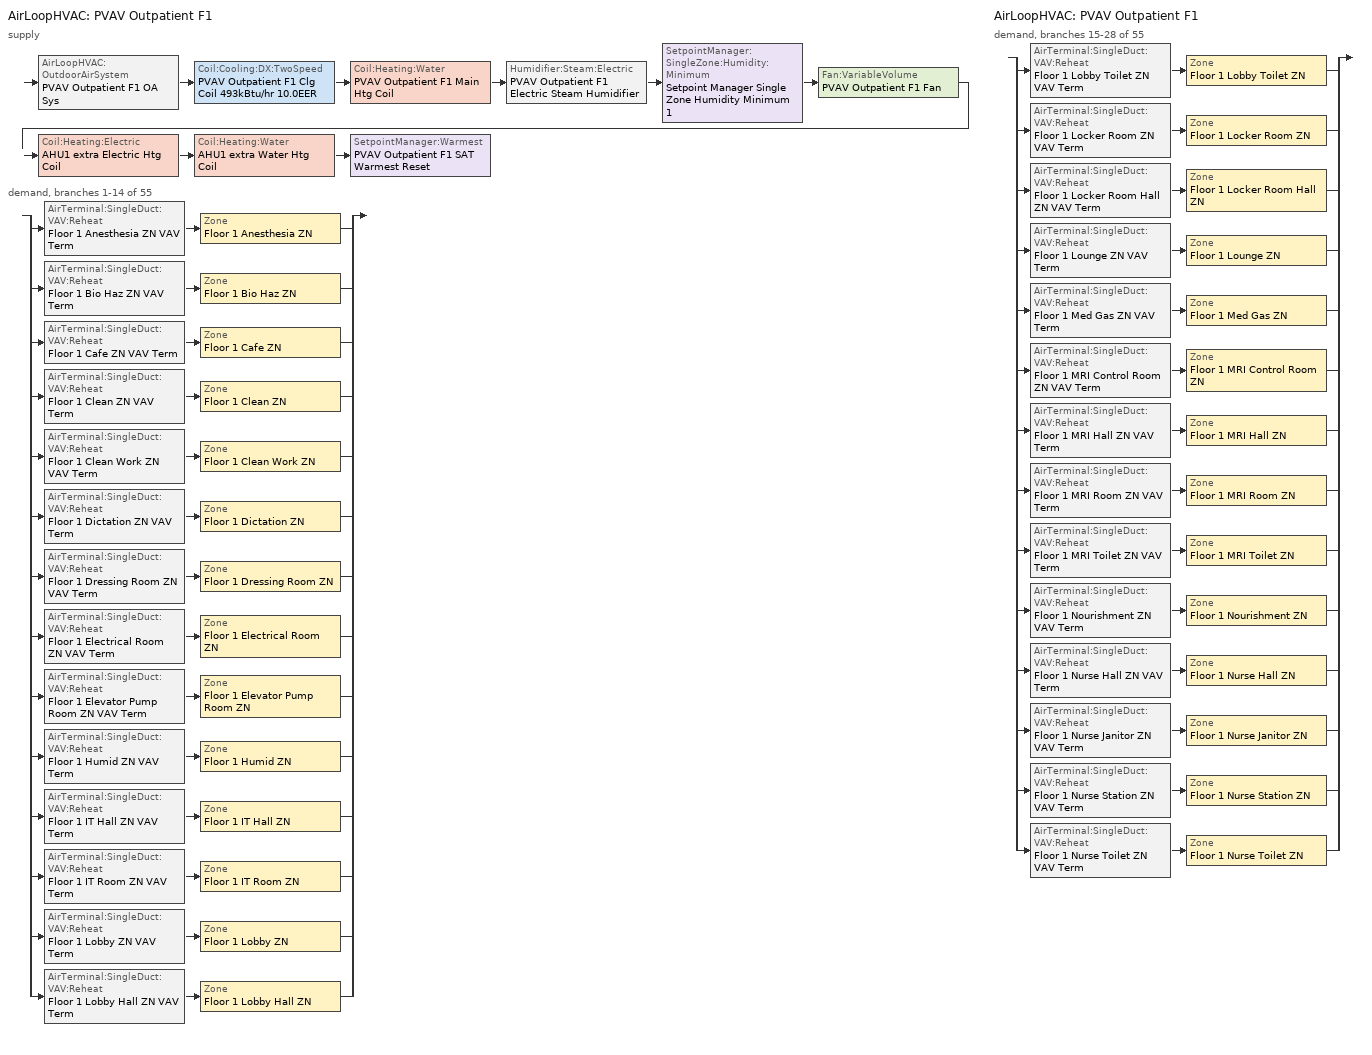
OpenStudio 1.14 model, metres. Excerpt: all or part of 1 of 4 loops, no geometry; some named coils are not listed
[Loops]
AirLoopHVAC 'PVAV Outpatient F1'
 supply: AirLoopHVAC:OutdoorAirSystem 'PVAV Outpatient F1 OA Sys' > Coil:Cooling:DX:TwoSpeed 'PVAV Outpatient F1 Clg Coil 493kBtu/hr 10.0EER' > Coil:Heating:Water 'PVAV Outpatient F1 Main Htg Coil' > Humidifier:Steam:Electric 'PVAV Outpatient F1 Electric Steam Humidifier' > SetpointManager:SingleZone:Humidity:Minimum 'Setpoint Manager Single Zone Humidity Minimum 1' > Fan:VariableVolume 'PVAV Outpatient F1 Fan' > Coil:Heating:Electric 'AHU1 extra Electric Htg Coil' > Coil:Heating:Water 'AHU1 extra Water Htg Coil' > SetpointManager:Warmest 'PVAV Outpatient F1 SAT Warmest Reset'
 demand, branches 1-14 of 55: split
  | AirTerminal:SingleDuct:VAV:Reheat 'Floor 1 Anesthesia ZN VAV Term' > Zone 'Floor 1 Anesthesia ZN'
  | AirTerminal:SingleDuct:VAV:Reheat 'Floor 1 Bio Haz ZN VAV Term' > Zone 'Floor 1 Bio Haz ZN'
  | AirTerminal:SingleDuct:VAV:Reheat 'Floor 1 Cafe ZN VAV Term' > Zone 'Floor 1 Cafe ZN'
  | AirTerminal:SingleDuct:VAV:Reheat 'Floor 1 Clean ZN VAV Term' > Zone 'Floor 1 Clean ZN'
  | AirTerminal:SingleDuct:VAV:Reheat 'Floor 1 Clean Work ZN VAV Term' > Zone 'Floor 1 Clean Work ZN'
  | AirTerminal:SingleDuct:VAV:Reheat 'Floor 1 Dictation ZN VAV Term' > Zone 'Floor 1 Dictation ZN'
  | AirTerminal:SingleDuct:VAV:Reheat 'Floor 1 Dressing Room ZN VAV Term' > Zone 'Floor 1 Dressing Room ZN'
  | AirTerminal:SingleDuct:VAV:Reheat 'Floor 1 Electrical Room ZN VAV Term' > Zone 'Floor 1 Electrical Room ZN'
  | AirTerminal:SingleDuct:VAV:Reheat 'Floor 1 Elevator Pump Room ZN VAV Term' > Zone 'Floor 1 Elevator Pump Room ZN'
  | AirTerminal:SingleDuct:VAV:Reheat 'Floor 1 Humid ZN VAV Term' > Zone 'Floor 1 Humid ZN'
  | AirTerminal:SingleDuct:VAV:Reheat 'Floor 1 IT Hall ZN VAV Term' > Zone 'Floor 1 IT Hall ZN'
  | AirTerminal:SingleDuct:VAV:Reheat 'Floor 1 IT Room ZN VAV Term' > Zone 'Floor 1 IT Room ZN'
  | AirTerminal:SingleDuct:VAV:Reheat 'Floor 1 Lobby ZN VAV Term' > Zone 'Floor 1 Lobby ZN'
  | AirTerminal:SingleDuct:VAV:Reheat 'Floor 1 Lobby Hall ZN VAV Term' > Zone 'Floor 1 Lobby Hall ZN'
AirLoopHVAC 'PVAV Outpatient F1'
 demand, branches 15-28 of 55: split
  | AirTerminal:SingleDuct:VAV:Reheat 'Floor 1 Lobby Toilet ZN VAV Term' > Zone 'Floor 1 Lobby Toilet ZN'
  | AirTerminal:SingleDuct:VAV:Reheat 'Floor 1 Locker Room ZN VAV Term' > Zone 'Floor 1 Locker Room ZN'
  | AirTerminal:SingleDuct:VAV:Reheat 'Floor 1 Locker Room Hall ZN VAV Term' > Zone 'Floor 1 Locker Room Hall ZN'
  | AirTerminal:SingleDuct:VAV:Reheat 'Floor 1 Lounge ZN VAV Term' > Zone 'Floor 1 Lounge ZN'
  | AirTerminal:SingleDuct:VAV:Reheat 'Floor 1 Med Gas ZN VAV Term' > Zone 'Floor 1 Med Gas ZN'
  | AirTerminal:SingleDuct:VAV:Reheat 'Floor 1 MRI Control Room ZN VAV Term' > Zone 'Floor 1 MRI Control Room ZN'
  | AirTerminal:SingleDuct:VAV:Reheat 'Floor 1 MRI Hall ZN VAV Term' > Zone 'Floor 1 MRI Hall ZN'
  | AirTerminal:SingleDuct:VAV:Reheat 'Floor 1 MRI Room ZN VAV Term' > Zone 'Floor 1 MRI Room ZN'
  | AirTerminal:SingleDuct:VAV:Reheat 'Floor 1 MRI Toilet ZN VAV Term' > Zone 'Floor 1 MRI Toilet ZN'
  | AirTerminal:SingleDuct:VAV:Reheat 'Floor 1 Nourishment ZN VAV Term' > Zone 'Floor 1 Nourishment ZN'
  | AirTerminal:SingleDuct:VAV:Reheat 'Floor 1 Nurse Hall ZN VAV Term' > Zone 'Floor 1 Nurse Hall ZN'
  | AirTerminal:SingleDuct:VAV:Reheat 'Floor 1 Nurse Janitor ZN VAV Term' > Zone 'Floor 1 Nurse Janitor ZN'
  | AirTerminal:SingleDuct:VAV:Reheat 'Floor 1 Nurse Station ZN VAV Term' > Zone 'Floor 1 Nurse Station ZN'
  | AirTerminal:SingleDuct:VAV:Reheat 'Floor 1 Nurse Toilet ZN VAV Term' > Zone 'Floor 1 Nurse Toilet ZN'
[Sizing:Zone] Zone Cooling Design Supply Air Temperature Input Method=SupplyAirTemperature; Zone Cooling Design Supply Air Temperature {C}=12.7778; Zone Cooling Design Supply Air Temperature Difference {deltaC}=11.11; Zone Heating Design Supply Air Temperature Input Method=SupplyAirTemperature; Zone Heating Design Supply Air Temperature {C}=50; Zone Heating Design Supply Air Temperature Difference {deltaC}=11.11; Zone Cooling Design Supply Air Humidity Ratio {kg-H2O/kg-air}=0.0085; Zone Heating Design Supply Air Humidity Ratio {kg-H2O/kg-air}=0.008; Heating Design Air Flow Method=DesignDay; Account for Dedicated Outdoor Air System=No; Dedicated Outdoor Air System Control Strategy=NeutralSupplyAir; Dedicated Outdoor Air Low Setpoint Temperature for Design {C}=autosize; Dedicated Outdoor Air High Setpoint Temperature for Design {C}=autosize
Name | Cooling Design Air Flow Method | Cooling Minimum Air Flow per Zone Floor Area {m3/s-m2}
Floor 1 Clean ZN; Floor 1 Clean Work ZN | DesignDayWithLimit | 0.00338667
Floor 1 MRI Room ZN; Floor 1 Lobby Hall ZN; Floor 1 Nurse Hall ZN; Floor 1 Bio Haz ZN; Floor 1 Nurse Janitor ZN; Floor 1 Electrical Room ZN; Floor 1 MRI Hall ZN; Floor 1 IT Hall ZN; Floor 1 Nourishment ZN; Floor 1 MRI Control Room ZN; Floor 1 Lobby ZN; Floor 1 Elevator Pump Room ZN; Floor 1 Locker Room ZN; Floor 1 Nurse Station ZN; Floor 1 Locker Room Hall ZN; Floor 1 Lounge ZN; Floor 1 Dressing Room ZN; Floor 1 Med Gas ZN; Floor 1 Cafe ZN; Floor 1 IT Room ZN; Floor 1 Humid ZN; Floor 1 Dictation ZN | DesignDay
Floor 1 Operating Room 1 ZN | DesignDayWithLimit | 0.0169333
Floor 1 MRI Toilet ZN; Floor 1 Lobby Toilet ZN; Floor 1 Nurse Toilet ZN | DesignDayWithLimit | 0.00846667
Floor 1 Anesthesia ZN | DesignDayWithLimit | 0.00677333
[Zone equipment]
Floor 1 Clean ZN: Floor 1 Clean ZN VAV Term
Floor 1 MRI Room ZN: Floor 1 MRI Room ZN VAV Term, Floor 1 MRI Room ZN Exhaust Fan
Floor 1 Lobby Hall ZN: Floor 1 Lobby Hall ZN VAV Term
Floor 1 Nurse Hall ZN: Floor 1 Nurse Hall ZN VAV Term
Floor 1 Operating Room 1 ZN: Floor 1 Operating Room 1 ZN VAV Term
Floor 1 Bio Haz ZN: Floor 1 Bio Haz ZN VAV Term
Floor 1 MRI Toilet ZN: Floor 1 MRI Toilet ZN VAV Term, Floor 1 MRI Toilet ZN Exhaust Fan
Floor 1 Nurse Janitor ZN: Floor 1 Nurse Janitor ZN VAV Term
Floor 1 Electrical Room ZN: Floor 1 Electrical Room ZN VAV Term
Floor 1 MRI Hall ZN: Floor 1 MRI Hall ZN VAV Term
Floor 1 IT Hall ZN: Floor 1 IT Hall ZN VAV Term
Floor 1 Lobby Toilet ZN: Floor 1 Lobby Toilet ZN VAV Term, Floor 1 Lobby Toilet ZN Exhaust Fan
Floor 1 Nourishment ZN: Floor 1 Nourishment ZN VAV Term
Floor 1 MRI Control Room ZN: Floor 1 MRI Control Room ZN VAV Term, Floor 1 MRI Control Room ZN Exhaust Fan
Floor 1 Lobby ZN: Floor 1 Lobby ZN VAV Term
Floor 1 Elevator Pump Room ZN: Floor 1 Elevator Pump Room ZN VAV Term
Floor 1 Anesthesia ZN: Floor 1 Anesthesia ZN VAV Term, Floor 1 Anesthesia ZN Exhaust Fan
Floor 1 Locker Room ZN: Floor 1 Locker Room ZN VAV Term
Floor 1 Nurse Station ZN: Floor 1 Nurse Station ZN VAV Term
Floor 1 Locker Room Hall ZN: Floor 1 Locker Room Hall ZN VAV Term
Floor 1 Lounge ZN: Floor 1 Lounge ZN VAV Term
Floor 1 Dressing Room ZN: Floor 1 Dressing Room ZN VAV Term
Floor 1 Med Gas ZN: Floor 1 Med Gas ZN VAV Term
Floor 1 Cafe ZN: Floor 1 Cafe ZN VAV Term
Floor 1 Nurse Toilet ZN: Floor 1 Nurse Toilet ZN VAV Term, Floor 1 Nurse Toilet ZN Exhaust Fan
Floor 1 IT Room ZN: Floor 1 IT Room ZN VAV Term
Floor 1 Clean Work ZN: Floor 1 Clean Work ZN VAV Term
Floor 1 Humid ZN: Floor 1 Humid ZN VAV Term
Floor 1 Dictation ZN: Floor 1 Dictation ZN VAV Term
[AirLoopHVAC]
PVAV Outpatient F1: Availability Schedule=OutPatientHealthCare HVACOperationSchd; Availability Manager=Availability Manager Night Cycle 1; Design Supply Air Flow Rate {m3/s}=AutoSize
[Sizing:System]
PVAV Outpatient F1: Type of Load to Size On=Sensible; Design Outdoor Air Flow Rate {m3/s}=Autosize; Minimum System Air Flow Ratio=0.3; Preheat Design Temperature {C}=7; Preheat Design Humidity Ratio {kg-H2O/kg-Air}=0.008; Precool Design Temperature {C}=12.8; Precool Design Humidity Ratio {kg-H2O/kg-Air}=0.008; Central Cooling Design Supply Air Temperature {C}=14; Central Heating Design Supply Air Temperature {C}=16.6667; Sizing Option=Coincident; 100% Outdoor Air in Cooling=No; 100% Outdoor Air in Heating=No; Central Cooling Design Supply Air Humidity Ratio {kg-H2O/kg-Air}=0.0085; Central Heating Design Supply Air Humidity Ratio {kg-H2O/kg-Air}=0.008; Cooling Design Air Flow Method=DesignDay; Cooling Design Air Flow Rate {m3/s}=0; Heating Design Air Flow Method=DesignDay; Heating Design Air Flow Rate {m3/s}=0; System Outdoor Air Method=ZoneSum; Zone Maximum Outdoor Air Fraction=1; Cooling Supply Air Flow Rate Per Floor Area {m3/s-m2}=0.00996765; Cooling Fraction of Autosized Cooling Supply Air Flow Rate=1; Cooling Supply Air Flow Rate Per Unit Cooling Capacity {m3/s-W}=3.94755e-05; Heating Supply Air Flow Rate Per Floor Area {m3/s-m2}=0.00996765; Heating Fraction of Autosized Heating Supply Air Flow Rate=1; Heating Fraction of Autosized Cooling Supply Air Flow Rate=1; Heating Supply Air Flow Rate Per Unit Heating Capacity {m3/s-W}=3.15882e-05; Cooling Design Capacity Method=CoolingDesignCapacity; Cooling Design Capacity {W}=autosize; Cooling Design Capacity Per Floor Area {W/m2}=234.7; Fraction of Autosized Cooling Design Capacity=1; Heating Design Capacity Method=HeatingDesignCapacity; Heating Design Capacity {W}=autosize; Heating Design Capacity Per Floor Area {W/m2}=157; Fraction of Autosized Heating Design Capacity=1; Central Cooling Capacity Control Method=OnOff
[AvailabilityManager:NightCycle]
Availability Manager Night Cycle 1: Control Type=CycleOnAny; Thermostat Tolerance {deltaC}=1; Cycling Run Time {s}=3600
[Fan:VariableVolume]
PVAV Outpatient F1 Fan: Availability Schedule=Always On Discrete; Fan Efficiency=0.6084; Pressure Rise {Pa}=1389.92; Maximum Flow Rate {m3/s}=Autosize; Fan Power Minimum Flow Rate Input Method=Fraction; Fan Power Minimum Flow Fraction=0.25; Fan Power Minimum Air Flow Rate {m3/s}=0; Motor Efficiency=0.936; Motor In Airstream Fraction=1; Fan Power Coefficient 1=0.04076; Fan Power Coefficient 2=0.0881; Fan Power Coefficient 3=-0.0729; Fan Power Coefficient 4=0.9437; Fan Power Coefficient 5=0
[Coil:Cooling:DX:TwoSpeed]
PVAV Outpatient F1 Clg Coil 493kBtu/hr 10.0EER: Availability Schedule=Always On Discrete; Rated High Speed Total Cooling Capacity {W}=Autosize; Rated High Speed Sensible Heat Ratio=Autosize; Rated High Speed COP {W/W}=3.46588; Rated High Speed Air Flow Rate {m3/s}=Autosize; Total Cooling Capacity Function of Temperature Curve=PSZ-AC_Unitary_PackagecoolCapFT; Total Cooling Capacity Function of Flow Fraction Curve=PSZ-AC_Unitary_PackagecoolFFF; Energy Input Ratio Function of Temperature Curve=PSZ-AC DX Unitary Package EIRFT; Energy Input Ratio Function of Flow Fraction Curve=PSZ-AC_Unitary_PackagecoolEIRFFF; Part Load Fraction Correlation Curve=PSZ-AC_Unitary_PackagecoolPLR; Rated Low Speed Total Cooling Capacity {W}=Autosize; Rated Low Speed Sensible Heat Ratio=0.69; Rated Low Speed COP {W/W}=3.46588; Low Speed Total Cooling Capacity Function of Temperature Curve=PSZ-AC_Unitary_PackagecoolCapFT 1; Low Speed Energy Input Ratio Function of Temperature Curve=PSZ-AC DX Unitary Package EIRFT 1; Condenser Type=AirCooled; High Speed Evaporative Condenser Effectiveness=0; High Speed Evaporative Condenser Air Flow Rate {m3/s}=Autosize; High Speed Evaporative Condenser Pump Rated Power Consumption {W}=Autosize; Low Speed Evaporative Condenser Effectiveness=0; Low Speed Evaporative Condenser Air Flow Rate {m3/s}=Autosize; Low Speed Evaporative Condenser Pump Rated Power Consumption {W}=Autosize; Basin Heater Capacity {W/K}=10; Basin Heater Setpoint Temperature {C}=2
[Controller:OutdoorAir]
Controller Outdoor Air 1: Minimum Outdoor Air Flow Rate {m3/s}=0; Maximum Outdoor Air Flow Rate {m3/s}=Autosize; Economizer Control Type=NoEconomizer; Economizer Control Action Type=ModulateFlow; Economizer Maximum Limit Dry-Bulb Temperature {C}=28; Economizer Maximum Limit Enthalpy {J/kg}=64000; Economizer Minimum Limit Dry-Bulb Temperature {C}=-100; Lockout Type=NoLockout; Minimum Limit Type=FixedMinimum; Minimum Outdoor Air Schedule=OutPatientHealthCare BLDG_OA_SCH; Minimum Fraction of Outdoor Air Schedule=OutPatientHealthCare AHU-1_OAminOAFracSchedule; Controller Mechanical Ventilation=PVAV Outpatient F1 Ventilation Controller; High Humidity Control=No; Heat Recovery Bypass Control Type=BypassWhenWithinEconomizerLimits
[Controller:MechanicalVentilation]
PVAV Outpatient F1 Ventilation Controller: Availability Schedule=Always Off Discrete; Demand Controlled Ventilation=Yes; System Outdoor Air Method=ZoneSum
[AirLoopHVAC:OutdoorAirSystem]
PVAV Outpatient F1 OA Sys: Controller=Controller Outdoor Air 1
[AirTerminal:SingleDuct:VAV:Reheat] Availability Schedule=Always On Discrete; Maximum Air Flow Rate {m3/s}=AutoSize; Zone Minimum Air Flow Input Method=Constant; Fixed Minimum Air Flow Rate {m3/s}=0; Maximum Hot Water or Steam Flow Rate {m3/s}=AutoSize; Minimum Hot Water or Steam Flow Rate {m3/s}=0; Convergence Tolerance=0.001; Damper Heating Action=Reverse; Maximum Flow per Zone Floor Area During Reheat {m3/s-m2}=AutoSize; Maximum Flow Fraction During Reheat=AutoSize; Maximum Reheat Air Temperature {C}=35; Control For Outdoor Air=No
Name | Constant Minimum Air Flow Fraction | Reheat Coil
Floor 1 Anesthesia ZN VAV Term | 0.939489 | Floor 1 Anesthesia ZN Rht Coil
Floor 1 Bio Haz ZN VAV Term | 0.2 | Floor 1 Bio Haz ZN Rht Coil
Floor 1 Cafe ZN VAV Term | 1 | Floor 1 Cafe ZN Rht Coil
Floor 1 Clean ZN VAV Term | 0.784213 | Floor 1 Clean ZN Rht Coil
Floor 1 Clean Work ZN VAV Term | 0.821247 | Floor 1 Clean Work ZN Rht Coil
Floor 1 Dictation ZN VAV Term | 0.2 | Floor 1 Dictation ZN Rht Coil
Floor 1 Dressing Room ZN VAV Term | 0.2 | Floor 1 Dressing Room ZN Rht Coil
Floor 1 Electrical Room ZN VAV Term | 0.2 | Floor 1 Electrical Room ZN Rht Coil
Floor 1 Elevator Pump Room ZN VAV Term | 0.2 | Floor 1 Elevator Pump Room ZN Rht Coil
Floor 1 Humid ZN VAV Term | 0.2 | Floor 1 Humid ZN Rht Coil
Floor 1 IT Hall ZN VAV Term | 0.2 | Floor 1 IT Hall ZN Rht Coil
Floor 1 IT Room ZN VAV Term | 0.2 | Floor 1 IT Room ZN Rht Coil
Floor 1 Lobby ZN VAV Term | 0.2 | Floor 1 Lobby ZN Rht Coil
Floor 1 Lobby Hall ZN VAV Term | 0.2 | Floor 1 Lobby Hall ZN Rht Coil
Floor 1 Lobby Toilet ZN VAV Term | 0.877061 | Floor 1 Lobby Toilet ZN Rht Coil
Floor 1 Locker Room ZN VAV Term | 0.2 | Floor 1 Locker Room ZN Rht Coil
Floor 1 Locker Room Hall ZN VAV Term | 0.2 | Floor 1 Locker Room Hall ZN Rht Coil
Floor 1 Lounge ZN VAV Term | 0.2 | Floor 1 Lounge ZN Rht Coil
Floor 1 Med Gas ZN VAV Term | 0.2 | Floor 1 Med Gas ZN Rht Coil
Floor 1 MRI Control Room ZN VAV Term | 1 | Floor 1 MRI Control Room ZN Rht Coil
Floor 1 MRI Hall ZN VAV Term | 0.2 | Floor 1 MRI Hall ZN Rht Coil
Floor 1 MRI Room ZN VAV Term | 1 | Floor 1 MRI Room ZN Rht Coil
Floor 1 MRI Toilet ZN VAV Term | 1 | Floor 1 MRI Toilet ZN Rht Coil
Floor 1 Nourishment ZN VAV Term | 0.2 | Floor 1 Nourishment ZN Rht Coil
Floor 1 Nurse Hall ZN VAV Term | 0.2 | Floor 1 Nurse Hall ZN Rht Coil
Floor 1 Nurse Janitor ZN VAV Term | 0.2 | Floor 1 Nurse Janitor ZN Rht Coil
Floor 1 Nurse Station ZN VAV Term | 0.2 | Floor 1 Nurse Station ZN Rht Coil
Floor 1 Nurse Toilet ZN VAV Term | 1 | Floor 1 Nurse Toilet ZN Rht Coil
[Coil:Heating:Electric]
AHU1 extra Electric Htg Coil: Availability Schedule=Always On Discrete
[Fan:ZoneExhaust] Availability Schedule=OutPatientHealthCare Hours_of_operation; System Availability Manager Coupling Mode=Decoupled
Name | Fan Efficiency | Pressure Rise {Pa} | Maximum Flow Rate {m3/s}
Floor 1 Anesthesia ZN Exhaust Fan | 0.31 | 249 | 0.0679562
Floor 1 Lobby Toilet ZN Exhaust Fan; Floor 1 MRI Toilet ZN Exhaust Fan; Floor 1 Nurse Toilet ZN Exhaust Fan | 0.31 | 249 | 0.0424726
Floor 1 MRI Control Room ZN Exhaust Fan | 0.31 | 249 | 0.1586
Floor 1 MRI Room ZN Exhaust Fan | 0.16 | 125 | 0.4153
[Humidifier:Steam:Electric]
PVAV Outpatient F1 Electric Steam Humidifier: Rated Capacity {m3/s}=3.72e-05; Rated Power {W}=100000
[SetpointManager:SingleZone:Humidity:Minimum]
Setpoint Manager Single Zone Humidity Minimum 1: Control Variable=MinimumHumidityRatio; Control Zone=Floor 1 Operating Room 1 ZN
[SetpointManager:Warmest]
PVAV Outpatient F1 SAT Warmest Reset: Control Variable=Temperature; Minimum Setpoint Temperature {C}=14; Maximum Setpoint Temperature {C}=16.7778; Strategy=MaximumTemperature
[Schedule:Ruleset]
Name | Default Day Schedule | Summer Design Day Schedule | Winter Design Day Schedule
OutPatientHealthCare HVACOperationSchd | OutPatientHealthCare HVACOperationSchd Default | OutPatientHealthCare HVACOperationSchd Summer Design Day | OutPatientHealthCare HVACOperationSchd Winter Design Day
OutPatientHealthCare BLDG_OA_SCH | OutPatientHealthCare BLDG_OA_SCH Default | OutPatientHealthCare BLDG_OA_SCH Summer Design Day | OutPatientHealthCare BLDG_OA_SCH Winter Design Day
OutPatientHealthCare Hours_of_operation | OutPatientHealthCare Hours_of_operation Default | OutPatientHealthCare Hours_of_operation Summer Design Day | OutPatientHealthCare Hours_of_operation Winter Design Day
OutPatientHealthCare AHU-1_OAminOAFracSchedule | OutPatientHealthCare AHU-1_OAminOAFracSchedule Default | OutPatientHealthCare AHU-1_OAminOAFracSchedule Summer Design Day | OutPatientHealthCare AHU-1_OAminOAFracSchedule Winter Design Day
[Schedule:Day]
OutPatientHealthCare HVACOperationSchd Default; OutPatientHealthCare HVACOperationSchd Winter Design Day; OutPatientHealthCare HVACOperationSchd Summer Design Day; OutPatientHealthCare Hours_of_operation Default; OutPatientHealthCare Hours_of_operation Winter Design Day; OutPatientHealthCare Hours_of_operation Summer Design Day: 24, 0, 1
OutPatientHealthCare BLDG_OA_SCH Default: 24, 0, 0
OutPatientHealthCare BLDG_OA_SCH Winter Design Day; OutPatientHealthCare BLDG_OA_SCH Summer Design Day; OutPatientHealthCare BLDG_OA_SCH WntrDsn|SmrDsn|Sat|Wkdy Day: 6, 0, 0, 18, 0, 1, 24, 0, 0
OutPatientHealthCare AHU-1_OAminOAFracSchedule Default; OutPatientHealthCare AHU-1_OAminOAFracSchedule Winter Design Day; OutPatientHealthCare AHU-1_OAminOAFracSchedule Summer Design Day: 24, 0, 0.33
[Schedule:Rule]
Schedule Rule 30: Schedule Ruleset=OutPatientHealthCare BLDG_OA_SCH; Rule Order=0; Day Schedule=OutPatientHealthCare BLDG_OA_SCH WntrDsn|SmrDsn|Sat|Wkdy Day; Apply Monday=Yes; Apply Tuesday=Yes; Apply Wednesday=Yes; Apply Thursday=Yes; Apply Friday=Yes; Apply Saturday=Yes; Date Specification Type=DateRange; Start Month=1; Start Day=1; End Month=12; End Day=31
[Schedule:Constant]
Name | Value
Always On Discrete | 1
Always Off Discrete | 0
[Curve:Biquadratic] Minimum Value of x=12.77778; Maximum Value of x=23.88889; Minimum Value of y=21.11111; Maximum Value of y=46.11111
Name | Coefficient1 Constant | Coefficient2 x | Coefficient3 x**2 | Coefficient4 y | Coefficient5 y**2 | Coefficient6 x*y
PSZ-AC_Unitary_PackagecoolCapFT; PSZ-AC_Unitary_PackagecoolCapFT 1 | 0.766956 | 0.0107756 | -4.14703e-05 | 0.00134961 | -0.000261144 | 0.000457488
PSZ-AC DX Unitary Package EIRFT; PSZ-AC DX Unitary Package EIRFT 1 | 0.297145 | 0.0430933 | -0.000748766 | 0.00597727 | 0.000482112 | -0.000956448
[Curve:Quadratic]
Name | Coefficient1 Constant | Coefficient2 x | Coefficient3 x**2 | Minimum Value of x | Maximum Value of x
PSZ-AC_Unitary_PackagecoolFFF | 0.8 | 0.2 | 0 | 0.5 | 1.5
PSZ-AC_Unitary_PackagecoolEIRFFF | 1.156 | -0.1816 | 0.0256 | 0.5 | 1.5
PSZ-AC_Unitary_PackagecoolPLR | 0.75 | 0.25 | 0 | 0 | 1
